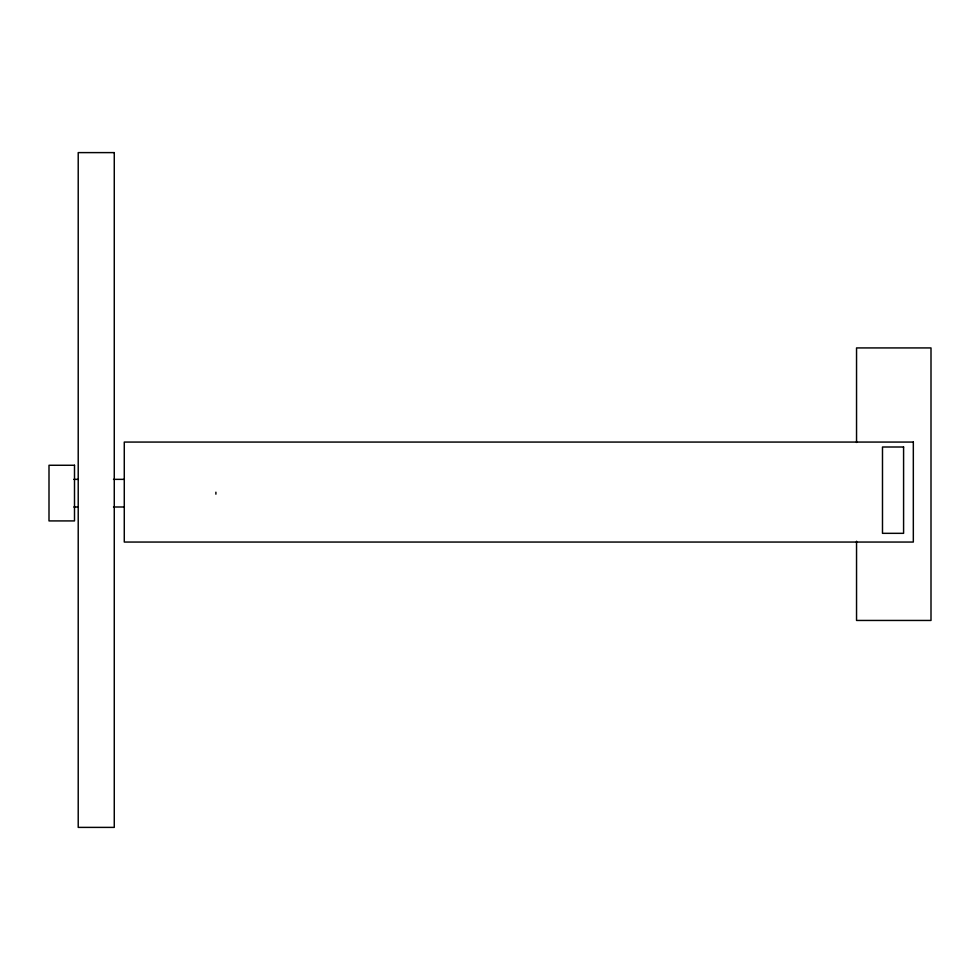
<?xml version="1.0" encoding="UTF-8"?>
<svg xmlns="http://www.w3.org/2000/svg" width="980" height="980" viewBox="0 0 980 980"><rect width="100%" height="100%" fill="white"/><g stroke="black" fill="none" stroke-linecap="round" stroke-linejoin="round"><path stroke-width="1.47" d="M73.782 479.355L78.363 479.355M113.508 479.355L124.203 479.355M73.782 506.991L78.363 506.991M113.508 506.991L124.203 506.991M856.545 442.47L856.545 347.925L931 347.925L931 620.45L856.545 620.45L856.545 541.242M215.894 492.193L215.894 494.165M114.268 152.611L78.216 152.611L78.216 827.389L114.268 827.389L114.268 152.611M913.323 442.066L124.276 442.066L124.276 542.05L913.323 542.05L913.323 442.066M903.585 447.002L882.49 447.002L882.49 533.328L903.585 533.328L903.585 447.002M74.505 465.267L49 465.267L49 520.919L74.505 520.919L74.505 465.267"/></g></svg>
